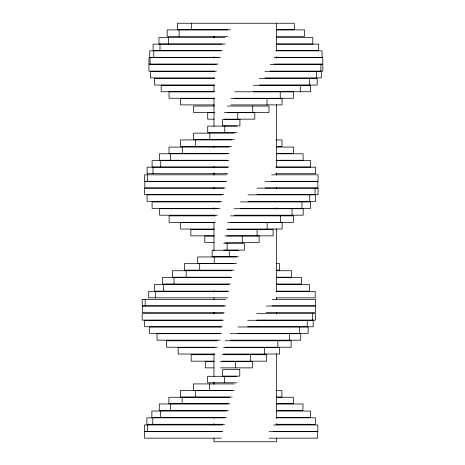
<?xml version="1.0" encoding="UTF-8"?>
<svg xmlns="http://www.w3.org/2000/svg" width="465" height="465" viewBox="0 0 465 465"><rect width="100%" height="100%" fill="white"/><g stroke="black" fill="none" stroke-linecap="round" stroke-linejoin="round"><path stroke-width="0.7" d="M230.518 29.731L177.467 29.731L177.467 23.25L294.304 23.25L294.304 29.731L276.181 29.731M227.693 29.894L167.168 29.894L167.168 36.369L227.693 36.369M276.303 29.894L304.598 29.894L304.598 36.369L276.303 36.369M225.072 37.514L158.96 37.514L158.96 43.995L225.072 43.995M276.431 37.514L312.811 37.514L312.811 43.995L276.553 43.995M222.305 44.152L153.09 44.152L153.09 50.633L222.305 50.633M276.652 44.152L318.682 44.152L318.682 50.633L276.652 50.633M220.497 50.854L149.736 50.854L149.736 57.335L220.497 57.335M275.617 50.854L322.036 50.854L322.036 57.335L275.617 57.335M218.271 57.555L148.998 57.555L148.998 64.036L218.271 64.036M274.152 57.555L322.774 57.555L322.774 64.036L274.152 64.036M216.405 64.623L148.94 64.623L148.94 71.104L216.405 71.104M270.089 64.623L322.832 64.623L322.832 71.104L270.089 71.104M214.952 71.412L150.468 71.412L150.468 77.888L214.952 77.888M264.945 71.412L321.298 71.412L321.298 77.888L264.945 77.888M214.656 78.556L154.595 78.556L154.595 85.037L214.656 85.037M259.522 78.556L317.176 78.556L317.176 85.037L259.522 85.037M214.074 85.258L161.186 85.258L161.186 91.739L214.074 91.739M253.198 85.258L310.579 85.258L310.579 91.739L253.198 91.739M214.522 91.779L169.022 91.779L169.022 98.255L214.522 98.255M234.749 91.779L293.508 91.779L293.508 98.255L234.749 98.255M214.4 98.417L180.513 98.417L180.513 104.898L214.4 104.898M230.983 98.417L282.017 98.417L282.017 104.898L230.983 104.898M214.475 106.043L193.545 106.043L193.545 112.524L214.475 112.524M227.466 106.043L268.985 106.043L268.985 112.524L227.466 112.524M214.156 112.675L207.721 112.675L207.721 119.156L214.156 119.156M224.177 112.675L254.808 112.675L254.808 119.156L224.177 119.156M236.923 126.085L207.721 126.085L207.721 132.56L236.923 132.56M234.343 133.153L193.545 133.153L193.545 139.634L234.343 139.634M231.547 139.936L180.513 139.936L180.513 146.417L231.547 146.417M276.251 139.936L282.017 139.936L282.017 146.417L276.251 146.417M229.228 147.085L169.022 147.085L169.022 153.56L229.228 153.56M276.175 147.085L293.508 147.085L293.508 153.56L276.175 153.56M227.769 153.787L159.425 153.787L159.425 160.268L227.769 160.268M276.303 153.787L303.104 153.787L303.104 160.268L276.303 160.268M228.797 160.553L152.096 160.553L152.096 167.028L228.797 167.028M276.576 160.553L310.603 160.553L310.603 167.028L276.576 167.028M227.774 167.191L147.085 167.191L147.085 173.672L227.774 173.672M275.687 167.191L315.613 167.191L315.613 173.672L275.687 173.672M226.688 174.817L144.638 174.817L144.638 181.298L226.688 181.298M271.647 174.817L318.06 174.817L318.06 181.298L271.647 181.298M225.194 181.449L144.83 181.449L144.83 187.93L225.194 187.93M265.015 181.449L317.868 181.449L317.868 187.93L265.015 187.93M223.682 188.156L144.638 188.156L144.638 194.632L223.682 194.632M257.04 188.156L318.06 188.156L318.06 194.632L257.04 194.632M221.857 194.858L147.085 194.858L147.085 201.333L221.857 201.333M247.99 194.858L315.613 194.858L315.613 201.333L247.99 201.333M220.143 201.926L152.096 201.926L152.096 208.407L220.143 208.407M240.417 201.926L310.603 201.926L310.603 208.407L240.417 208.407M217.457 208.709L159.507 208.709L159.507 215.19L217.457 215.19M234.116 208.709L303.192 208.709L303.192 215.19L234.116 215.19M215.33 215.859L169.109 215.859L169.109 222.34L215.33 222.34M230.501 215.859L293.589 215.859L293.589 222.34L230.501 222.34M214.481 222.561L180.594 222.561L180.594 229.042L214.481 229.042M227.461 222.561L282.104 222.561L282.104 229.042L227.461 229.042M213.906 229.355L190.871 229.355L190.871 235.836L214.057 235.836M226.862 229.355L273.077 229.355L273.077 235.836L226.862 235.836M214.162 235.999L204.798 235.999L204.798 242.474L214.162 242.474M224.967 235.999L259.144 235.999L259.144 242.474L224.967 242.474M223.671 243.619L244.392 243.619L244.392 250.1L223.671 250.1M238.435 250.257L212.104 250.257L212.104 256.732L238.435 256.732M236.609 256.959L197.706 256.959L197.706 263.44L236.609 263.44M233.837 263.661L184.349 263.661L184.349 270.142L233.837 270.142M276.111 263.661L279.599 263.661L279.599 270.142L276.111 270.142M231.936 270.729L172.439 270.729L172.439 277.21L231.936 277.21M276.251 270.729L291.509 270.729L291.509 277.21L276.251 277.21M230.57 277.518L162.337 277.518L162.337 283.993L230.57 283.993M276.146 277.518L301.611 277.518L301.611 283.993L276.146 283.993M229.001 284.661L154.351 284.661L154.351 291.142L229.001 291.142M276.193 284.661L309.591 284.661L309.591 291.142L276.193 291.142M227.687 291.363L148.73 291.363L148.73 297.844L227.687 297.844M276.158 291.363L315.218 291.363L315.218 297.844L276.158 297.844M225.67 299.384L142.168 299.384L142.168 305.865L225.67 305.865M272.077 299.384L315.59 299.384L315.59 305.865L272.077 305.865M224.177 306.028L142.36 306.028L142.36 312.509L224.177 312.509M266.166 306.028L315.404 306.028L315.404 312.509L266.166 312.509M223.392 313.654L142.168 313.654L142.168 320.129L223.392 320.129M256.744 313.654L315.59 313.654L315.59 320.129L256.744 320.129M222.293 320.286L144.615 320.286L144.615 326.767L222.293 326.767M247.7 320.286L313.143 320.286L313.143 326.767L247.7 326.767M221.294 326.988L149.625 326.988L149.625 333.469L221.294 333.469M237.946 326.988L308.138 326.988L308.138 333.469L237.946 333.469M220.061 333.69L157.042 333.69L157.042 340.171L220.061 340.171M230.198 333.69L300.721 333.69L300.721 340.171L230.198 340.171M217.196 340.764L166.639 340.764L166.639 347.239L217.196 347.239M225.141 340.764L291.125 340.764L291.125 347.239L225.141 347.239M214.9 347.547L178.124 347.547L178.124 354.028L214.9 354.028M223.549 347.547L279.634 347.547L279.634 354.028L223.549 354.028M214.255 354.696L191.156 354.696L191.156 361.171L214.255 361.171M222.194 354.696L266.602 354.696L266.602 361.171L222.194 361.171M213.917 361.398L205.332 361.398L205.332 367.873L213.917 367.873M220.358 361.398L252.425 361.398L252.425 367.873L220.358 367.873M236.79 376.301L207.588 376.301L207.588 382.782L236.79 382.782M234.209 383.927L193.405 383.927L193.405 390.402L234.209 390.402M232.134 390.559L180.379 390.559L180.379 397.04L232.134 397.04M276.117 390.559L281.883 390.559L281.883 397.04L276.117 397.04M229.815 397.261L168.888 397.261L168.888 403.742L229.815 403.742M276.762 397.261L293.374 397.261L293.374 403.742L276.506 403.742M228.362 403.963L159.292 403.963L159.292 410.444L228.362 410.444M276.169 403.963L302.971 403.963L302.971 410.444L276.169 410.444M226.409 411.037L151.875 411.037L151.875 417.512L226.409 417.512M276.361 411.037L310.388 411.037L310.388 417.512L276.361 417.512M224.653 417.82L146.87 417.82L146.87 424.301L224.653 424.301M276.082 417.82L315.392 417.82L315.392 424.301L276.082 424.301M222.845 424.964L144.423 424.964L144.423 431.444L222.845 431.444M273.606 424.964L317.839 424.964L317.839 431.444L273.606 431.444M221.357 431.671L144.609 431.671L144.609 438.146L221.357 438.146M269.142 431.671L317.653 431.671L317.653 438.146L269.142 438.146M320.873 64.623L320.873 71.104M316.386 71.412L316.386 77.888M315.055 188.156L315.055 194.632M312.585 313.654L312.585 320.129M309.696 194.858L309.696 201.333M309.458 78.556L309.458 85.037M307.226 320.286L307.226 326.767M301.954 201.926L301.954 208.407M300.291 85.258L300.291 91.739M299.483 326.988L299.483 333.469M292.067 208.709L292.067 215.19M289.596 333.69L289.596 340.171M280.337 215.859L280.337 222.34M280.25 91.779L280.25 98.255M277.867 340.764L277.867 347.239M276.483 23.25L276.483 50.859M276.483 56.672L276.483 58.125M276.483 104.625L276.483 167.836M276.483 172.922L276.483 175.102M276.483 187.453L276.483 188.906M276.483 207.797L276.483 209.25M276.483 228.867L276.483 292.078M276.483 297.891L276.483 299.344M276.483 312.422L276.483 313.875M276.483 353.836L276.483 418.5M276.483 423.586L276.483 425.039M276.483 438.117L276.483 441.75L213.964 441.75L213.964 438.117M267.119 222.561L267.119 229.042M267.032 98.417L267.032 104.898M264.649 347.547L264.649 354.028M257.093 229.355L257.093 235.836M252.728 106.043L252.728 112.524M250.339 354.696L250.339 361.171M242.253 235.999L242.253 242.474M237.766 112.675L237.766 119.156M235.383 361.398L235.383 367.873M229.257 250.257L229.257 256.732M227.106 243.619L227.106 250.1M224.758 126.085L224.758 132.56M224.624 376.301L224.624 382.782M214.208 256.959L214.208 263.44M213.964 36.328L213.964 37.781M213.964 56.672L213.964 58.125M213.964 85.008L213.964 91.547M213.964 98.086L213.964 126.422M213.964 146.039L213.964 147.492M213.964 166.383L213.964 167.836M213.964 172.922L213.964 175.102M213.964 187.453L213.964 188.906M213.964 207.797L213.964 209.25M213.964 222.328L213.964 250.664M213.964 290.625L213.964 292.078M213.964 297.891L213.964 299.344M213.964 312.422L213.964 313.875M213.964 353.836L213.964 376.359M213.964 382.172L213.964 384.352M213.964 417.047L213.964 418.5M213.964 423.586L213.964 425.039M209.802 133.153L209.802 139.634M209.669 383.927L209.669 390.402M199.694 263.661L199.694 270.142M195.498 139.936L195.498 146.417M195.364 390.559L195.364 397.04M191.377 23.25L191.377 29.731M186.169 270.729L186.169 277.21M182.28 147.085L182.28 153.56M182.146 397.261L182.146 403.742M179.083 29.894L179.083 36.369M174.026 277.518L174.026 283.993M170.545 153.787L170.545 160.268M170.411 403.963L170.411 410.444M168.51 37.514L168.51 43.995M163.651 284.661L163.651 291.142M160.745 160.553L160.745 167.028M160.53 411.037L160.53 417.512M159.989 44.152L159.989 50.633M155.351 291.363L155.351 297.844M153.776 50.854L153.776 57.335M153.002 167.191L153.002 173.672M152.787 417.82L152.787 424.301M150.056 57.555L150.056 64.036M147.643 174.817L147.643 181.298M147.428 424.964L147.428 431.444M145.173 299.384L145.173 305.865M239.917 119.383L222.613 119.383L222.613 125.858L239.917 125.858L239.917 119.383M239.783 369.658L222.479 369.658L222.479 376.139L239.783 376.139L239.783 369.658"/></g></svg>
